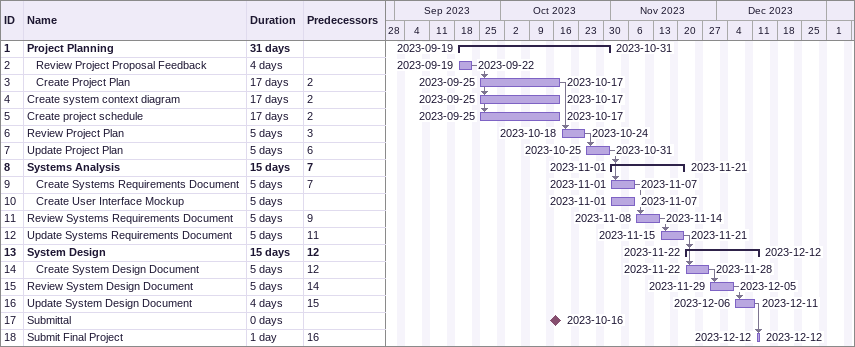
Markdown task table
| ID | Level | Task | Duration | Start | Finish | Predecessors |
|---|---|---|---|---|---|---|
| 1 | 1 | **Project Planning** | 31d | 2023-09-19 | 2023-10-31 |  |
| 2 | 2 | Review Project Proposal Feedback | 4d | 2023-09-19 | 2023-09-22 |  |
| 3 | 2 | Create Project Plan | 17d | 2023-09-25 | 2023-10-17 | 2 |
| 4 | 1 | Create system context diagram | 17d | 2023-09-25 | 2023-10-17 | 2 |
| 5 | 1 | Create project schedule | 17d | 2023-09-25 | 2023-10-17 | 2 |
| 6 | 1 | Review Project Plan | 5d | 2023-10-18 | 2023-10-24 | 3 |
| 7 | 1 | Update Project Plan | 5d | 2023-10-25 | 2023-10-31 | 6 |
| 8 | 1 | **Systems Analysis** | 15d | 2023-11-01 | 2023-11-21 | 7 |
| 9 | 2 | Create Systems Requirements Document | 5d | 2023-11-01 | 2023-11-07 | 7 |
| 10 | 2 | Create User Interface Mockup | 5d | 2023-11-01 | 2023-11-07 |  |
| 11 | 1 | Review Systems Requirements Document | 5d | 2023-11-08 | 2023-11-14 | 9 |
| 12 | 1 | Update Systems Requirements Document | 5d | 2023-11-15 | 2023-11-21 | 11 |
| 13 | 1 | **System Design** | 15d | 2023-11-22 | 2023-12-12 | 12 |
| 14 | 2 | Create System Design Document | 5d | 2023-11-22 | 2023-11-28 | 12 |
| 15 | 1 | Review System Design Document | 5d | 2023-11-29 | 2023-12-05 | 14 |
| 16 | 1 | Update System Design Document | 4d | 2023-12-06 | 2023-12-11 | 15 |
| 17 | 1 | Submittal | 0d | 2023-10-16 | 2023-10-16 |  |
| 18 | 1 | Submit Final Project | 1d | 2023-12-12 | 2023-12-12 | 16 |
